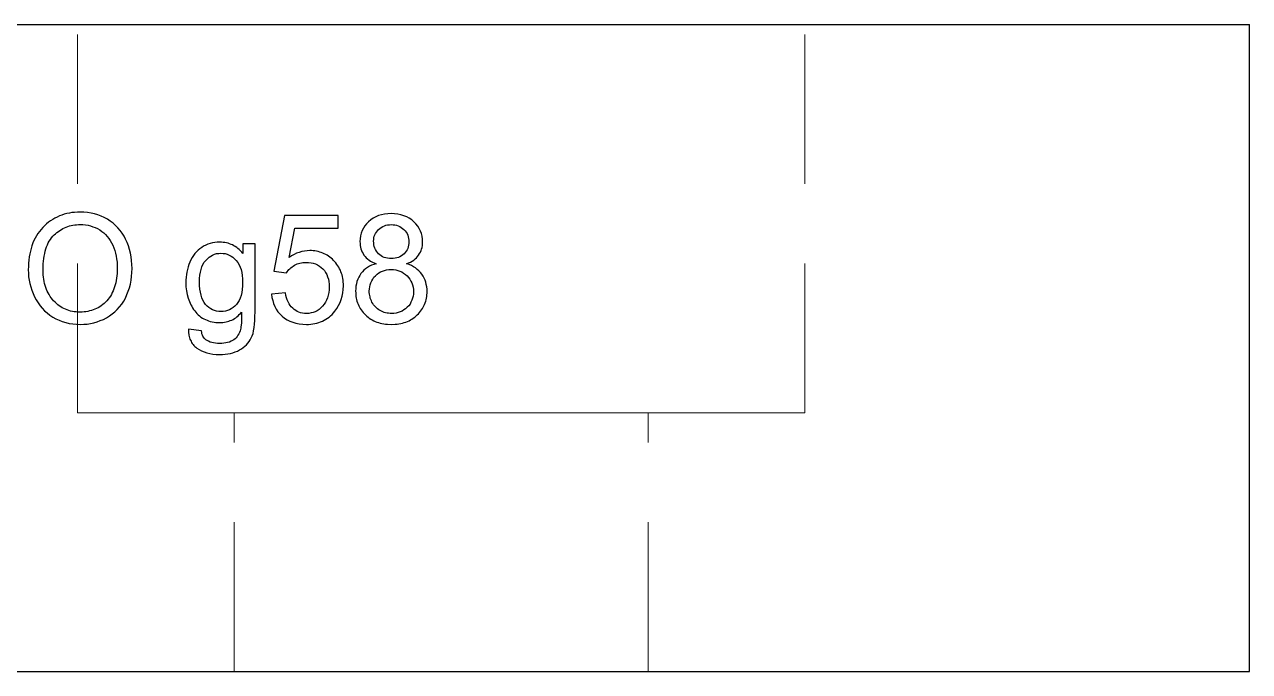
# Paper-space layout '01_三视图' of a CAD drawing. Header units: millimetres. Extents: x 8 to 450, y 8 to 289.
# Drawn here: x 68.19 to 80.5, y 186.75 to 193.25 of the extents above; entities that cross this region are included whole.
import ezdxf

# ---------------------------------------------------------------- set-up
doc = ezdxf.new("R2010")
doc.units = ezdxf.units.MM
doc.linetypes.add('WP_HIDDEN', pattern=[2.3, 1.5, -0.8])
doc.layers.add('HIDDEN', color=7, linetype='WP_HIDDEN', lineweight=13)
doc.layers.add('VISIBLE', color=7, linetype='CONTINUOUS', lineweight=25)

psp = doc.layouts.new('01_三视图')

# ---------------------------------------------------------------- linework, layer by layer
at = {"layer": 'HIDDEN'}
for points in [[(76.031, 193.25), (75.94, 193.25), (75.669, 193.25), (75.234, 193.25), (74.655, 193.25), (73.961, 193.25), (73.189, 193.25), (72.375, 193.25), (71.561, 193.25), (70.789, 193.25), (70.095, 193.25), (69.516, 193.25), (69.081, 193.25), (68.81, 193.25), (68.719, 193.25)], [(68.719, 193.25), (68.742, 193.25), (68.81, 193.25), (68.924, 193.25), (69.081, 193.25), (69.279, 193.25), (69.516, 193.25), (69.79, 193.25), (70.095, 193.25), (70.43, 193.25), (70.789, 193.25), (71.167, 193.25), (71.561, 193.25), (71.966, 193.25), (72.375, 193.25)], [(68.719, 189.35), (68.719, 193.25)], [(72.375, 193.25), (72.784, 193.25), (73.189, 193.25), (73.583, 193.25), (73.961, 193.25), (74.32, 193.25), (74.655, 193.25), (74.96, 193.25), (75.234, 193.25), (75.471, 193.25), (75.669, 193.25), (75.826, 193.25), (75.94, 193.25), (76.008, 193.25), (76.031, 193.25)], [(76.031, 189.35), (76.031, 193.25)], [(76.031, 189.35), (75.94, 189.35), (75.669, 189.35), (75.234, 189.35), (74.655, 189.35), (73.961, 189.35), (73.189, 189.35), (72.375, 189.35), (71.561, 189.35), (70.789, 189.35), (70.095, 189.35), (69.516, 189.35), (69.081, 189.35), (68.81, 189.35), (68.719, 189.35)], [(68.719, 189.35), (68.742, 189.35), (68.81, 189.35), (68.924, 189.35), (69.081, 189.35), (69.279, 189.35), (69.516, 189.35), (69.79, 189.35), (70.095, 189.35), (70.43, 189.35), (70.789, 189.35), (71.167, 189.35), (71.561, 189.35), (71.966, 189.35), (72.375, 189.35)], [(74.455, 189.35), (74.403, 189.35), (74.249, 189.35), (74.001, 189.35), (73.672, 189.35), (73.277, 189.35), (72.838, 189.35), (72.375, 189.35), (71.912, 189.35), (71.473, 189.35), (71.078, 189.35), (70.749, 189.35), (70.501, 189.35), (70.347, 189.35), (70.295, 189.35)], [(70.295, 189.35), (70.308, 189.35), (70.347, 189.35), (70.412, 189.35), (70.501, 189.35), (70.614, 189.35), (70.749, 189.35), (70.904, 189.35), (71.078, 189.35), (71.268, 189.35), (71.473, 189.35), (71.688, 189.35), (71.912, 189.35), (72.142, 189.35), (72.375, 189.35)], [(70.295, 186.75), (70.295, 189.35)], [(72.375, 189.35), (72.784, 189.35), (73.189, 189.35), (73.583, 189.35), (73.961, 189.35), (74.32, 189.35), (74.655, 189.35), (74.96, 189.35), (75.234, 189.35), (75.471, 189.35), (75.669, 189.35), (75.826, 189.35), (75.94, 189.35), (76.008, 189.35), (76.031, 189.35)], [(72.375, 189.35), (72.608, 189.35), (72.838, 189.35), (73.062, 189.35), (73.277, 189.35), (73.482, 189.35), (73.672, 189.35), (73.846, 189.35), (74.001, 189.35), (74.136, 189.35), (74.249, 189.35), (74.338, 189.35), (74.403, 189.35), (74.442, 189.35), (74.455, 189.35)], [(74.455, 186.75), (74.455, 189.35)], [(74.455, 186.75), (74.403, 186.75), (74.249, 186.75), (74.001, 186.75), (73.672, 186.75), (73.277, 186.75), (72.838, 186.75), (72.375, 186.75), (71.912, 186.75), (71.473, 186.75), (71.078, 186.75), (70.749, 186.75), (70.501, 186.75), (70.347, 186.75), (70.295, 186.75)], [(70.295, 186.75), (70.308, 186.75), (70.347, 186.75), (70.412, 186.75), (70.501, 186.75), (70.614, 186.75), (70.749, 186.75), (70.904, 186.75), (71.078, 186.75), (71.268, 186.75), (71.473, 186.75), (71.688, 186.75), (71.912, 186.75), (72.142, 186.75), (72.375, 186.75)], [(72.375, 186.75), (72.608, 186.75), (72.838, 186.75), (73.062, 186.75), (73.277, 186.75), (73.482, 186.75), (73.672, 186.75), (73.846, 186.75), (74.001, 186.75), (74.136, 186.75), (74.249, 186.75), (74.338, 186.75), (74.403, 186.75), (74.442, 186.75), (74.455, 186.75)]]:
    psp.add_lwpolyline(points, dxfattribs=at)
at = {"layer": 'VISIBLE'}
for points in [[(15.5, 193.25), (80.5, 193.25)], [(80.5, 186.75), (80.5, 193.25)], [(68.587, 191.343), (68.562, 191.336)], [(68.612, 191.35), (68.587, 191.343)], [(68.638, 191.355), (68.612, 191.35)], [(68.664, 191.36), (68.638, 191.355)], [(68.691, 191.363), (68.664, 191.36)], [(68.719, 191.364), (68.691, 191.363)], [(68.748, 191.365), (68.719, 191.364)], [(68.785, 191.364), (68.748, 191.365)], [(68.821, 191.36), (68.785, 191.364)], [(68.857, 191.355), (68.821, 191.36)], [(68.891, 191.347), (68.857, 191.355)], [(68.925, 191.337), (68.891, 191.347)], [(71.805, 191.345), (71.774, 191.339)], [(71.838, 191.349), (71.805, 191.345)], [(71.872, 191.35), (71.838, 191.349)], [(71.907, 191.349), (71.872, 191.35)], [(71.94, 191.345), (71.907, 191.349)], [(71.971, 191.338), (71.94, 191.345)], [(68.39, 191.23), (68.371, 191.211)], [(68.409, 191.247), (68.39, 191.23)], [(68.429, 191.264), (68.409, 191.247)], [(68.449, 191.279), (68.429, 191.264)], [(68.471, 191.292), (68.449, 191.279)], [(68.492, 191.305), (68.471, 191.292)], [(68.515, 191.316), (68.492, 191.305)], [(68.538, 191.327), (68.515, 191.316)], [(68.562, 191.336), (68.538, 191.327)], [(68.606, 191.215), (68.622, 191.221)], [(68.622, 191.221), (68.639, 191.226)], [(68.639, 191.226), (68.657, 191.231)], [(68.657, 191.231), (68.674, 191.234)], [(68.674, 191.234), (68.692, 191.237)], [(68.692, 191.237), (68.711, 191.239)], [(68.711, 191.239), (68.729, 191.24)], [(68.729, 191.24), (68.748, 191.241)], [(68.748, 191.241), (68.775, 191.24)], [(68.775, 191.24), (68.801, 191.237)], [(68.801, 191.237), (68.826, 191.233)], [(68.826, 191.233), (68.851, 191.227)], [(68.851, 191.227), (68.875, 191.219)], [(68.875, 191.219), (68.898, 191.21)], [(68.957, 191.324), (68.925, 191.337)], [(68.989, 191.31), (68.957, 191.324)], [(69.02, 191.293), (68.989, 191.31)], [(69.049, 191.274), (69.02, 191.293)], [(69.077, 191.253), (69.049, 191.274)], [(69.102, 191.231), (69.077, 191.253)], [(69.126, 191.207), (69.102, 191.231)], [(70.799, 191.331), (70.694, 190.771)], [(71.341, 191.331), (70.799, 191.331)], [(71.341, 191.203), (71.341, 191.331)], [(71.607, 191.226), (71.593, 191.203)], [(71.625, 191.248), (71.607, 191.226)], [(71.645, 191.269), (71.625, 191.248)], [(71.667, 191.288), (71.645, 191.269)], [(71.691, 191.305), (71.667, 191.288)], [(71.717, 191.318), (71.691, 191.305)], [(71.744, 191.33), (71.717, 191.318)], [(71.774, 191.339), (71.744, 191.33)], [(71.773, 191.212), (71.788, 191.221)], [(71.788, 191.221), (71.804, 191.228)], [(71.804, 191.228), (71.82, 191.233)], [(71.82, 191.233), (71.837, 191.237)], [(71.837, 191.237), (71.855, 191.239)], [(71.855, 191.239), (71.874, 191.24)], [(71.874, 191.24), (71.892, 191.239)], [(71.892, 191.239), (71.91, 191.237)], [(71.91, 191.237), (71.927, 191.233)], [(71.927, 191.233), (71.943, 191.228)], [(71.943, 191.228), (71.959, 191.22)], [(71.959, 191.22), (71.973, 191.212)], [(72.001, 191.329), (71.971, 191.338)], [(72.029, 191.318), (72.001, 191.329)], [(72.055, 191.303), (72.029, 191.318)], [(72.079, 191.287), (72.055, 191.303)], [(72.102, 191.267), (72.079, 191.287)], [(72.122, 191.246), (72.102, 191.267)], [(72.14, 191.224), (72.122, 191.246)], [(72.155, 191.2), (72.14, 191.224)], [(68.294, 191.104), (68.282, 191.08)], [(68.307, 191.127), (68.294, 191.104)], [(68.322, 191.15), (68.307, 191.127)], [(68.337, 191.171), (68.322, 191.15)], [(68.354, 191.192), (68.337, 191.171)], [(68.371, 191.211), (68.354, 191.192)], [(68.447, 191.091), (68.459, 191.107)], [(68.459, 191.107), (68.471, 191.122)], [(68.471, 191.122), (68.485, 191.136)], [(68.485, 191.136), (68.499, 191.148)], [(68.499, 191.148), (68.513, 191.16)], [(68.513, 191.16), (68.528, 191.171)], [(68.528, 191.171), (68.543, 191.182)], [(68.543, 191.182), (68.558, 191.191)], [(68.558, 191.191), (68.573, 191.2)], [(68.573, 191.2), (68.589, 191.208)], [(68.589, 191.208), (68.606, 191.215)], [(68.898, 191.21), (68.921, 191.199)], [(68.921, 191.199), (68.943, 191.186)], [(68.943, 191.186), (68.964, 191.172)], [(68.964, 191.172), (68.983, 191.156)], [(68.983, 191.156), (69.002, 191.139)], [(69.002, 191.139), (69.019, 191.12)], [(69.019, 191.12), (69.035, 191.1)], [(69.035, 191.1), (69.049, 191.079)], [(69.149, 191.18), (69.126, 191.207)], [(69.169, 191.153), (69.149, 191.18)], [(69.188, 191.123), (69.169, 191.153)], [(69.204, 191.092), (69.188, 191.123)], [(70.848, 190.91), (70.906, 191.203)], [(70.906, 191.203), (71.341, 191.203)], [(71.561, 191.098), (71.559, 191.069)], [(71.565, 191.126), (71.561, 191.098)], [(71.571, 191.153), (71.565, 191.126)], [(71.581, 191.179), (71.571, 191.153)], [(71.593, 191.203), (71.581, 191.179)], [(71.697, 191.09), (71.699, 191.106)], [(71.699, 191.106), (71.703, 191.122)], [(71.703, 191.122), (71.709, 191.137)], [(71.709, 191.137), (71.716, 191.151)], [(71.716, 191.151), (71.724, 191.165)], [(71.724, 191.165), (71.735, 191.178)], [(71.735, 191.178), (71.747, 191.191)], [(71.747, 191.191), (71.76, 191.202)], [(71.76, 191.202), (71.773, 191.212)], [(71.973, 191.212), (71.987, 191.202)], [(71.987, 191.202), (72.001, 191.19)], [(72.001, 191.19), (72.012, 191.177)], [(72.012, 191.177), (72.023, 191.163)], [(72.023, 191.163), (72.032, 191.149)], [(72.032, 191.149), (72.039, 191.134)], [(72.039, 191.134), (72.044, 191.118)], [(72.044, 191.118), (72.048, 191.101)], [(72.048, 191.101), (72.051, 191.084)], [(72.167, 191.175), (72.155, 191.2)], [(72.177, 191.149), (72.167, 191.175)], [(72.184, 191.123), (72.177, 191.149)], [(72.188, 191.094), (72.184, 191.123)], [(68.246, 190.973), (68.24, 190.945)], [(68.253, 191.001), (68.246, 190.973)], [(68.262, 191.028), (68.253, 191.001)], [(68.272, 191.055), (68.262, 191.028)], [(68.282, 191.08), (68.272, 191.055)], [(68.39, 190.949), (68.395, 190.973)], [(68.395, 190.973), (68.402, 190.995)], [(68.402, 190.995), (68.409, 191.017)], [(68.409, 191.017), (68.417, 191.037)], [(68.417, 191.037), (68.426, 191.056)], [(68.426, 191.056), (68.436, 191.074)], [(68.436, 191.074), (68.447, 191.091)], [(69.049, 191.079), (69.062, 191.056)], [(69.062, 191.056), (69.074, 191.032)], [(69.074, 191.032), (69.085, 191.007)], [(69.085, 191.007), (69.094, 190.98)], [(69.094, 190.98), (69.102, 190.953)], [(69.219, 191.059), (69.204, 191.092)], [(69.232, 191.025), (69.219, 191.059)], [(69.243, 190.99), (69.232, 191.025)], [(69.252, 190.954), (69.243, 190.99)], [(69.932, 190.982), (69.915, 190.966)], [(69.949, 190.997), (69.932, 190.982)], [(69.968, 191.011), (69.949, 190.997)], [(69.988, 191.023), (69.968, 191.011)], [(70.009, 191.034), (69.988, 191.023)], [(70.03, 191.043), (70.009, 191.034)], [(70.053, 191.05), (70.03, 191.043)], [(70.076, 191.056), (70.053, 191.05)], [(70.1, 191.06), (70.076, 191.056)], [(70.125, 191.062), (70.1, 191.06)], [(70.151, 191.063), (70.125, 191.062)], [(70.168, 191.063), (70.151, 191.063)], [(70.185, 191.061), (70.168, 191.063)], [(70.201, 191.059), (70.185, 191.061)], [(70.218, 191.056), (70.201, 191.059)], [(70.233, 191.052), (70.218, 191.056)], [(70.249, 191.047), (70.233, 191.052)], [(70.264, 191.041), (70.249, 191.047)], [(70.278, 191.035), (70.264, 191.041)], [(70.292, 191.027), (70.278, 191.035)], [(70.306, 191.019), (70.292, 191.027)], [(70.32, 191.01), (70.306, 191.019)], [(70.333, 191), (70.32, 191.01)], [(70.346, 190.988), (70.333, 191)], [(70.358, 190.977), (70.346, 190.988)], [(70.37, 190.964), (70.358, 190.977)], [(70.381, 191.045), (70.381, 190.95)], [(70.505, 191.045), (70.381, 191.045)], [(70.505, 190.363), (70.505, 191.045)], [(71, 190.974), (70.974, 190.969)], [(71.027, 190.977), (71, 190.974)], [(71.054, 190.978), (71.027, 190.977)], [(71.071, 190.978), (71.054, 190.978)], [(71.088, 190.977), (71.071, 190.978)], [(71.105, 190.975), (71.088, 190.977)], [(71.122, 190.972), (71.105, 190.975)], [(71.138, 190.969), (71.122, 190.972)], [(71.559, 191.069), (71.56, 191.05)], [(71.56, 191.05), (71.562, 191.031)], [(71.562, 191.031), (71.565, 191.013)], [(71.565, 191.013), (71.569, 190.996)], [(71.569, 190.996), (71.575, 190.979)], [(71.575, 190.979), (71.582, 190.963)], [(71.696, 191.073), (71.697, 191.09)], [(71.697, 191.055), (71.696, 191.073)], [(71.699, 191.037), (71.697, 191.055)], [(71.703, 191.019), (71.699, 191.037)], [(71.708, 191.003), (71.703, 191.019)], [(71.715, 190.988), (71.708, 191.003)], [(71.724, 190.973), (71.715, 190.988)], [(71.734, 190.96), (71.724, 190.973)], [(72.024, 190.972), (72.014, 190.959)], [(72.032, 190.986), (72.024, 190.972)], [(72.039, 191.001), (72.032, 190.986)], [(72.044, 191.016), (72.039, 191.001)], [(72.048, 191.032), (72.044, 191.016)], [(72.051, 191.049), (72.048, 191.032)], [(72.051, 191.084), (72.051, 191.066)], [(72.051, 191.066), (72.051, 191.049)], [(72.167, 190.963), (72.173, 190.978)], [(72.173, 190.978), (72.179, 190.994)], [(72.179, 190.994), (72.183, 191.011)], [(72.183, 191.011), (72.187, 191.029)], [(72.187, 191.029), (72.188, 191.047)], [(72.189, 191.065), (72.188, 191.094)], [(72.188, 191.047), (72.189, 191.065)], [(68.228, 190.852), (68.226, 190.82)], [(68.231, 190.884), (68.228, 190.852)], [(68.235, 190.915), (68.231, 190.884)], [(68.24, 190.945), (68.235, 190.915)], [(68.376, 190.844), (68.378, 190.872)], [(68.378, 190.872), (68.381, 190.898)], [(68.381, 190.898), (68.385, 190.924)], [(68.385, 190.924), (68.39, 190.949)], [(69.102, 190.953), (69.108, 190.924)], [(69.108, 190.924), (69.113, 190.895)], [(69.113, 190.895), (69.117, 190.864)], [(69.117, 190.864), (69.119, 190.833)], [(69.259, 190.917), (69.252, 190.954)], [(69.264, 190.879), (69.259, 190.917)], [(69.267, 190.839), (69.264, 190.879)], [(69.85, 190.863), (69.84, 190.839)], [(69.86, 190.887), (69.85, 190.863)], [(69.872, 190.908), (69.86, 190.887)], [(69.885, 190.929), (69.872, 190.908)], [(69.9, 190.948), (69.885, 190.929)], [(69.915, 190.966), (69.9, 190.948)], [(69.981, 190.839), (69.994, 190.861)], [(69.994, 190.861), (70.009, 190.88)], [(70.009, 190.88), (70.025, 190.897)], [(70.025, 190.897), (70.042, 190.912)], [(70.042, 190.912), (70.059, 190.924)], [(70.059, 190.924), (70.078, 190.934)], [(70.078, 190.934), (70.097, 190.942)], [(70.097, 190.942), (70.117, 190.948)], [(70.117, 190.948), (70.139, 190.951)], [(70.139, 190.951), (70.16, 190.952)], [(70.16, 190.952), (70.183, 190.951)], [(70.183, 190.951), (70.204, 190.948)], [(70.204, 190.948), (70.225, 190.942)], [(70.225, 190.942), (70.245, 190.934)], [(70.245, 190.934), (70.263, 190.924)], [(70.263, 190.924), (70.282, 190.911)], [(70.282, 190.911), (70.299, 190.896)], [(70.299, 190.896), (70.315, 190.879)], [(70.315, 190.879), (70.331, 190.859)], [(70.331, 190.859), (70.344, 190.837)], [(70.381, 190.95), (70.37, 190.964)], [(70.872, 190.926), (70.848, 190.91)], [(70.897, 190.94), (70.872, 190.926)], [(70.922, 190.952), (70.897, 190.94)], [(70.948, 190.961), (70.922, 190.952)], [(70.942, 190.849), (70.956, 190.853)], [(70.974, 190.969), (70.948, 190.961)], [(70.956, 190.853), (70.971, 190.856)], [(70.971, 190.856), (70.986, 190.858)], [(70.986, 190.858), (71.002, 190.86)], [(71.002, 190.86), (71.018, 190.86)], [(71.018, 190.86), (71.043, 190.859)], [(71.043, 190.859), (71.067, 190.856)], [(71.067, 190.856), (71.09, 190.851)], [(71.09, 190.851), (71.112, 190.844)], [(71.154, 190.964), (71.138, 190.969)], [(71.17, 190.959), (71.154, 190.964)], [(71.185, 190.954), (71.17, 190.959)], [(71.2, 190.947), (71.185, 190.954)], [(71.215, 190.94), (71.2, 190.947)], [(71.229, 190.932), (71.215, 190.94)], [(71.243, 190.923), (71.229, 190.932)], [(71.256, 190.913), (71.243, 190.923)], [(71.269, 190.903), (71.256, 190.913)], [(71.282, 190.891), (71.269, 190.903)], [(71.294, 190.879), (71.282, 190.891)], [(71.306, 190.867), (71.294, 190.879)], [(71.317, 190.854), (71.306, 190.867)], [(71.328, 190.84), (71.317, 190.854)], [(71.582, 190.963), (71.59, 190.948)], [(71.59, 190.948), (71.599, 190.934)], [(71.599, 190.934), (71.61, 190.92)], [(71.61, 190.92), (71.622, 190.907)], [(71.622, 190.907), (71.636, 190.895)], [(71.636, 190.895), (71.65, 190.884)], [(71.65, 190.884), (71.666, 190.873)], [(71.666, 190.873), (71.684, 190.864)], [(71.684, 190.864), (71.703, 190.855)], [(71.703, 190.855), (71.723, 190.847)], [(71.746, 190.947), (71.734, 190.96)], [(71.759, 190.936), (71.746, 190.947)], [(71.773, 190.926), (71.759, 190.936)], [(71.787, 190.917), (71.773, 190.926)], [(71.803, 190.91), (71.787, 190.917)], [(71.82, 190.905), (71.803, 190.91)], [(71.837, 190.901), (71.82, 190.905)], [(71.856, 190.899), (71.837, 190.901)], [(71.875, 190.898), (71.856, 190.899)], [(71.894, 190.899), (71.875, 190.898)], [(71.912, 190.901), (71.894, 190.899)], [(71.929, 190.905), (71.912, 190.901)], [(71.946, 190.91), (71.929, 190.905)], [(71.961, 190.917), (71.946, 190.91)], [(71.976, 190.925), (71.961, 190.917)], [(71.989, 190.935), (71.976, 190.925)], [(72.002, 190.947), (71.989, 190.935)], [(72.014, 190.959), (72.002, 190.947)], [(72.028, 190.847), (72.048, 190.855)], [(72.048, 190.855), (72.066, 190.864)], [(72.066, 190.864), (72.083, 190.873)], [(72.083, 190.873), (72.099, 190.884)], [(72.099, 190.884), (72.114, 190.895)], [(72.114, 190.895), (72.127, 190.907)], [(72.127, 190.907), (72.139, 190.92)], [(72.139, 190.92), (72.149, 190.933)], [(72.149, 190.933), (72.159, 190.948)], [(72.159, 190.948), (72.167, 190.963)], [(68.226, 190.82), (68.225, 190.786)], [(68.225, 190.786), (68.226, 190.751)], [(68.226, 190.751), (68.229, 190.716)], [(68.374, 190.784), (68.375, 190.814)], [(68.375, 190.76), (68.374, 190.784)], [(68.375, 190.814), (68.376, 190.844)], [(68.376, 190.736), (68.375, 190.76)], [(68.378, 190.713), (68.376, 190.736)], [(69.118, 190.749), (69.116, 190.724)], [(69.119, 190.774), (69.118, 190.749)], [(69.119, 190.833), (69.119, 190.8)], [(69.119, 190.8), (69.119, 190.774)], [(69.264, 190.718), (69.267, 190.758)], [(69.268, 190.799), (69.267, 190.839)], [(69.267, 190.758), (69.268, 190.799)], [(69.814, 190.737), (69.811, 190.71)], [(69.819, 190.763), (69.814, 190.737)], [(69.825, 190.789), (69.819, 190.763)], [(69.832, 190.815), (69.825, 190.789)], [(69.84, 190.839), (69.832, 190.815)], [(69.947, 190.699), (69.95, 190.731)], [(69.95, 190.731), (69.955, 190.762)], [(69.955, 190.762), (69.962, 190.79)], [(69.962, 190.79), (69.971, 190.816)], [(69.971, 190.816), (69.981, 190.839)], [(70.344, 190.837), (70.355, 190.813)], [(70.355, 190.813), (70.364, 190.787)], [(70.364, 190.787), (70.371, 190.759)], [(70.371, 190.759), (70.376, 190.728)], [(70.376, 190.728), (70.379, 190.695)], [(70.694, 190.771), (70.819, 190.754)], [(70.819, 190.754), (70.827, 190.766)], [(70.827, 190.766), (70.836, 190.777)], [(70.836, 190.777), (70.845, 190.787)], [(70.845, 190.787), (70.855, 190.797)], [(70.855, 190.797), (70.865, 190.806)], [(70.865, 190.806), (70.876, 190.815)], [(70.876, 190.815), (70.888, 190.823)], [(70.888, 190.823), (70.901, 190.831)], [(70.901, 190.831), (70.914, 190.838)], [(70.914, 190.838), (70.928, 190.844)], [(70.928, 190.844), (70.942, 190.849)], [(71.112, 190.844), (71.132, 190.834)], [(71.132, 190.834), (71.152, 190.823)], [(71.152, 190.823), (71.17, 190.809)], [(71.17, 190.809), (71.186, 190.794)], [(71.186, 190.794), (71.201, 190.777)], [(71.201, 190.777), (71.214, 190.758)], [(71.214, 190.758), (71.225, 190.737)], [(71.225, 190.737), (71.234, 190.716)], [(71.337, 190.826), (71.328, 190.84)], [(71.346, 190.812), (71.337, 190.826)], [(71.354, 190.797), (71.346, 190.812)], [(71.362, 190.782), (71.354, 190.797)], [(71.368, 190.766), (71.362, 190.782)], [(71.374, 190.75), (71.368, 190.766)], [(71.379, 190.734), (71.374, 190.75)], [(71.383, 190.717), (71.379, 190.734)], [(71.557, 190.73), (71.546, 190.711)], [(71.569, 190.749), (71.557, 190.73)], [(71.583, 190.766), (71.569, 190.749)], [(71.599, 190.782), (71.583, 190.766)], [(71.616, 190.796), (71.599, 190.782)], [(71.635, 190.809), (71.616, 190.796)], [(71.654, 190.821), (71.635, 190.809)], [(71.676, 190.831), (71.654, 190.821)], [(71.699, 190.839), (71.676, 190.831)], [(71.723, 190.847), (71.699, 190.839)], [(71.7, 190.71), (71.715, 190.726)], [(71.715, 190.726), (71.731, 190.741)], [(71.731, 190.741), (71.748, 190.754)], [(71.748, 190.754), (71.766, 190.764)], [(71.766, 190.764), (71.785, 190.773)], [(71.785, 190.773), (71.805, 190.78)], [(71.805, 190.78), (71.826, 190.785)], [(71.826, 190.785), (71.848, 190.788)], [(71.848, 190.788), (71.871, 190.789)], [(71.871, 190.789), (71.895, 190.788)], [(71.895, 190.788), (71.918, 190.785)], [(71.918, 190.785), (71.939, 190.78)], [(71.939, 190.78), (71.96, 190.773)], [(71.96, 190.773), (71.98, 190.764)], [(71.98, 190.764), (71.998, 190.753)], [(71.998, 190.753), (72.016, 190.74)], [(72.016, 190.74), (72.032, 190.725)], [(72.053, 190.838), (72.028, 190.847)], [(72.076, 190.828), (72.053, 190.838)], [(72.097, 190.817), (72.076, 190.828)], [(72.117, 190.804), (72.097, 190.817)], [(72.135, 190.79), (72.117, 190.804)], [(72.152, 190.775), (72.135, 190.79)], [(72.167, 190.759), (72.152, 190.775)], [(72.181, 190.741), (72.167, 190.759)], [(72.194, 190.722), (72.181, 190.741)], [(68.229, 190.716), (68.234, 190.681)], [(68.234, 190.681), (68.241, 190.647)], [(68.241, 190.647), (68.25, 190.613)], [(68.25, 190.613), (68.261, 190.58)], [(68.381, 190.691), (68.378, 190.713)], [(68.385, 190.669), (68.381, 190.691)], [(68.389, 190.648), (68.385, 190.669)], [(68.394, 190.628), (68.389, 190.648)], [(68.401, 190.608), (68.394, 190.628)], [(68.408, 190.589), (68.401, 190.608)], [(69.093, 190.613), (69.086, 190.593)], [(69.099, 190.634), (69.093, 190.613)], [(69.105, 190.655), (69.099, 190.634)], [(69.109, 190.678), (69.105, 190.655)], [(69.113, 190.701), (69.109, 190.678)], [(69.116, 190.724), (69.113, 190.701)], [(69.23, 190.57), (69.242, 190.605)], [(69.242, 190.605), (69.251, 190.642)], [(69.251, 190.642), (69.259, 190.68)], [(69.259, 190.68), (69.264, 190.718)], [(69.811, 190.71), (69.809, 190.683)], [(69.809, 190.683), (69.809, 190.655)], [(69.809, 190.655), (69.81, 190.614)], [(69.81, 190.614), (69.814, 190.576)], [(69.946, 190.665), (69.947, 190.699)], [(69.947, 190.627), (69.946, 190.665)], [(69.95, 190.592), (69.947, 190.627)], [(70.379, 190.623), (70.376, 190.589)], [(70.379, 190.695), (70.38, 190.66)], [(70.38, 190.66), (70.379, 190.623)], [(71.234, 190.716), (71.242, 190.692)], [(71.242, 190.692), (71.247, 190.667)], [(71.247, 190.667), (71.25, 190.641)], [(71.25, 190.641), (71.251, 190.613)], [(71.251, 190.613), (71.25, 190.584)], [(71.386, 190.699), (71.383, 190.717)], [(71.389, 190.681), (71.386, 190.699)], [(71.391, 190.663), (71.389, 190.681)], [(71.392, 190.644), (71.391, 190.663)], [(71.391, 190.589), (71.393, 190.625)], [(71.393, 190.625), (71.392, 190.644)], [(71.519, 190.622), (71.516, 190.597)], [(71.523, 190.646), (71.519, 190.622)], [(71.529, 190.668), (71.523, 190.646)], [(71.536, 190.69), (71.529, 190.668)], [(71.546, 190.711), (71.536, 190.69)], [(71.654, 190.593), (71.657, 190.615)], [(71.657, 190.615), (71.662, 190.636)], [(71.662, 190.636), (71.668, 190.656)], [(71.668, 190.656), (71.677, 190.675)], [(71.677, 190.675), (71.688, 190.693)], [(71.688, 190.693), (71.7, 190.71)], [(72.032, 190.725), (72.048, 190.709)], [(72.048, 190.709), (72.061, 190.692)], [(72.061, 190.692), (72.072, 190.673)], [(72.072, 190.673), (72.081, 190.654)], [(72.081, 190.654), (72.088, 190.633)], [(72.088, 190.633), (72.093, 190.612)], [(72.093, 190.612), (72.096, 190.589)], [(72.204, 190.703), (72.194, 190.722)], [(72.213, 190.682), (72.204, 190.703)], [(72.221, 190.661), (72.213, 190.682)], [(72.226, 190.639), (72.221, 190.661)], [(72.23, 190.616), (72.226, 190.639)], [(72.233, 190.592), (72.23, 190.616)], [(68.261, 190.58), (68.273, 190.547)], [(68.273, 190.547), (68.288, 190.514)], [(68.288, 190.514), (68.304, 190.483)], [(68.304, 190.483), (68.323, 190.453)], [(68.416, 190.571), (68.408, 190.589)], [(68.424, 190.553), (68.416, 190.571)], [(68.434, 190.536), (68.424, 190.553)], [(68.444, 190.519), (68.434, 190.536)], [(68.455, 190.503), (68.444, 190.519)], [(68.467, 190.488), (68.455, 190.503)], [(68.48, 190.474), (68.467, 190.488)], [(69.027, 190.49), (69.014, 190.475)], [(69.039, 190.505), (69.027, 190.49)], [(69.05, 190.521), (69.039, 190.505)], [(69.06, 190.538), (69.05, 190.521)], [(69.07, 190.556), (69.06, 190.538)], [(69.078, 190.574), (69.07, 190.556)], [(69.086, 190.593), (69.078, 190.574)], [(69.184, 190.471), (69.201, 190.502)], [(69.201, 190.502), (69.217, 190.536)], [(69.217, 190.536), (69.23, 190.57)], [(69.814, 190.576), (69.821, 190.538)], [(69.821, 190.538), (69.831, 190.502)], [(69.831, 190.502), (69.844, 190.468)], [(69.955, 190.56), (69.95, 190.592)], [(69.962, 190.53), (69.955, 190.56)], [(69.97, 190.503), (69.962, 190.53)], [(69.981, 190.479), (69.97, 190.503)], [(70.355, 190.502), (70.345, 190.478)], [(70.364, 190.529), (70.355, 190.502)], [(70.371, 190.558), (70.364, 190.529)], [(70.376, 190.589), (70.371, 190.558)], [(70.81, 190.553), (70.67, 190.541)], [(70.67, 190.541), (70.674, 190.508)], [(70.674, 190.508), (70.682, 190.476)], [(70.815, 190.528), (70.81, 190.553)], [(70.821, 190.505), (70.815, 190.528)], [(70.828, 190.483), (70.821, 190.505)], [(70.836, 190.463), (70.828, 190.483)], [(71.224, 190.481), (71.213, 190.459)], [(71.234, 190.505), (71.224, 190.481)], [(71.241, 190.53), (71.234, 190.505)], [(71.246, 190.556), (71.241, 190.53)], [(71.25, 190.584), (71.246, 190.556)], [(71.359, 190.456), (71.371, 190.487)], [(71.371, 190.487), (71.38, 190.52)], [(71.38, 190.52), (71.387, 190.554)], [(71.387, 190.554), (71.391, 190.589)], [(71.516, 190.597), (71.515, 190.571)], [(71.515, 190.571), (71.516, 190.553)], [(71.516, 190.553), (71.517, 190.536)], [(71.517, 190.536), (71.519, 190.519)], [(71.519, 190.519), (71.521, 190.502)], [(71.521, 190.502), (71.525, 190.486)], [(71.525, 190.486), (71.529, 190.47)], [(71.653, 190.57), (71.654, 190.593)], [(71.653, 190.556), (71.653, 190.57)], [(71.655, 190.542), (71.653, 190.556)], [(71.657, 190.528), (71.655, 190.542)], [(71.66, 190.514), (71.657, 190.528)], [(71.663, 190.5), (71.66, 190.514)], [(71.668, 190.486), (71.663, 190.5)], [(71.674, 190.473), (71.668, 190.486)], [(72.088, 190.499), (72.081, 190.479)], [(72.093, 190.52), (72.088, 190.499)], [(72.096, 190.542), (72.093, 190.52)], [(72.096, 190.589), (72.097, 190.566)], [(72.097, 190.566), (72.096, 190.542)], [(72.22, 190.469), (72.224, 190.484)], [(72.224, 190.484), (72.227, 190.5)], [(72.227, 190.5), (72.23, 190.516)], [(72.23, 190.516), (72.232, 190.533)], [(72.232, 190.533), (72.233, 190.55)], [(72.234, 190.567), (72.233, 190.592)], [(72.233, 190.55), (72.234, 190.567)], [(68.323, 190.453), (68.343, 190.425)], [(68.343, 190.425), (68.365, 190.399)], [(68.365, 190.399), (68.389, 190.375)], [(68.389, 190.375), (68.415, 190.352)], [(68.494, 190.46), (68.48, 190.474)], [(68.508, 190.447), (68.494, 190.46)], [(68.522, 190.435), (68.508, 190.447)], [(68.537, 190.424), (68.522, 190.435)], [(68.552, 190.414), (68.537, 190.424)], [(68.567, 190.405), (68.552, 190.414)], [(68.583, 190.396), (68.567, 190.405)], [(68.6, 190.389), (68.583, 190.396)], [(68.616, 190.382), (68.6, 190.389)], [(68.634, 190.376), (68.616, 190.382)], [(68.651, 190.371), (68.634, 190.376)], [(68.669, 190.367), (68.651, 190.371)], [(68.688, 190.364), (68.669, 190.367)], [(68.707, 190.362), (68.688, 190.364)], [(68.726, 190.361), (68.707, 190.362)], [(68.746, 190.36), (68.726, 190.361)], [(68.766, 190.361), (68.746, 190.36)], [(68.786, 190.362), (68.766, 190.361)], [(68.805, 190.364), (68.786, 190.362)], [(68.824, 190.368), (68.805, 190.364)], [(68.842, 190.372), (68.824, 190.368)], [(68.86, 190.376), (68.842, 190.372)], [(68.877, 190.382), (68.86, 190.376)], [(68.894, 190.389), (68.877, 190.382)], [(68.911, 190.397), (68.894, 190.389)], [(68.927, 190.405), (68.911, 190.397)], [(68.943, 190.414), (68.927, 190.405)], [(68.958, 190.425), (68.943, 190.414)], [(68.973, 190.436), (68.958, 190.425)], [(68.987, 190.448), (68.973, 190.436)], [(69.001, 190.461), (68.987, 190.448)], [(69.014, 190.475), (69.001, 190.461)], [(69.069, 190.342), (69.096, 190.364)], [(69.096, 190.364), (69.12, 190.387)], [(69.12, 190.387), (69.143, 190.413)], [(69.143, 190.413), (69.164, 190.441)], [(69.164, 190.441), (69.184, 190.471)], [(69.844, 190.468), (69.851, 190.451)], [(69.851, 190.451), (69.859, 190.435)], [(69.859, 190.435), (69.868, 190.419)], [(69.868, 190.419), (69.877, 190.403)], [(69.877, 190.403), (69.887, 190.388)], [(69.887, 190.388), (69.898, 190.373)], [(69.898, 190.373), (69.909, 190.359)], [(69.909, 190.359), (69.921, 190.345)], [(69.993, 190.457), (69.981, 190.479)], [(70.008, 190.438), (69.993, 190.457)], [(70.024, 190.421), (70.008, 190.438)], [(70.041, 190.406), (70.024, 190.421)], [(70.059, 190.394), (70.041, 190.406)], [(70.077, 190.384), (70.059, 190.394)], [(70.097, 190.376), (70.077, 190.384)], [(70.118, 190.371), (70.097, 190.376)], [(70.14, 190.367), (70.118, 190.371)], [(70.163, 190.366), (70.14, 190.367)], [(70.185, 190.367), (70.163, 190.366)], [(70.207, 190.371), (70.185, 190.367)], [(70.228, 190.376), (70.207, 190.371)], [(70.247, 190.384), (70.228, 190.376)], [(70.266, 190.394), (70.247, 190.384)], [(70.284, 190.406), (70.266, 190.394)], [(70.301, 190.421), (70.284, 190.406)], [(70.317, 190.437), (70.301, 190.421)], [(70.332, 190.456), (70.317, 190.437)], [(70.345, 190.478), (70.332, 190.456)], [(70.357, 190.346), (70.369, 190.359)], [(70.369, 190.359), (70.368, 190.299)], [(70.504, 190.318), (70.505, 190.363)], [(70.682, 190.476), (70.691, 190.446)], [(70.691, 190.446), (70.703, 190.417)], [(70.703, 190.417), (70.718, 190.39)], [(70.718, 190.39), (70.735, 190.365)], [(70.735, 190.365), (70.755, 190.342)], [(70.846, 190.445), (70.836, 190.463)], [(70.857, 190.428), (70.846, 190.445)], [(70.869, 190.412), (70.857, 190.428)], [(70.883, 190.399), (70.869, 190.412)], [(70.897, 190.387), (70.883, 190.399)], [(70.913, 190.376), (70.897, 190.387)], [(70.929, 190.367), (70.913, 190.376)], [(70.946, 190.36), (70.929, 190.367)], [(70.963, 190.354), (70.946, 190.36)], [(71.088, 190.357), (71.067, 190.352)], [(71.109, 190.365), (71.088, 190.357)], [(71.129, 190.375), (71.109, 190.365)], [(71.148, 190.388), (71.129, 190.375)], [(71.166, 190.403), (71.148, 190.388)], [(71.184, 190.42), (71.166, 190.403)], [(71.199, 190.439), (71.184, 190.42)], [(71.213, 190.459), (71.199, 190.439)], [(71.293, 190.353), (71.306, 190.369)], [(71.306, 190.369), (71.327, 190.397)], [(71.327, 190.397), (71.344, 190.426)], [(71.344, 190.426), (71.359, 190.456)], [(71.529, 190.47), (71.534, 190.455)], [(71.534, 190.455), (71.54, 190.44)], [(71.54, 190.44), (71.547, 190.425)], [(71.547, 190.425), (71.554, 190.411)], [(71.554, 190.411), (71.562, 190.397)], [(71.562, 190.397), (71.571, 190.383)], [(71.571, 190.383), (71.581, 190.37)], [(71.581, 190.37), (71.591, 190.357)], [(71.591, 190.357), (71.602, 190.345)], [(71.68, 190.459), (71.674, 190.473)], [(71.687, 190.446), (71.68, 190.459)], [(71.695, 190.434), (71.687, 190.446)], [(71.704, 190.423), (71.695, 190.434)], [(71.714, 190.412), (71.704, 190.423)], [(71.724, 190.402), (71.714, 190.412)], [(71.736, 190.393), (71.724, 190.402)], [(71.748, 190.384), (71.736, 190.393)], [(71.761, 190.376), (71.748, 190.384)], [(71.774, 190.369), (71.761, 190.376)], [(71.788, 190.363), (71.774, 190.369)], [(71.802, 190.358), (71.788, 190.363)], [(71.816, 190.354), (71.802, 190.358)], [(71.964, 190.362), (71.943, 190.356)], [(71.983, 190.371), (71.964, 190.362)], [(72.001, 190.382), (71.983, 190.371)], [(72.018, 190.394), (72.001, 190.382)], [(72.034, 190.409), (72.018, 190.394)], [(72.049, 190.425), (72.034, 190.409)], [(72.062, 190.442), (72.049, 190.425)], [(72.072, 190.46), (72.062, 190.442)], [(72.081, 190.479), (72.072, 190.46)], [(72.147, 190.344), (72.158, 190.357)], [(72.158, 190.357), (72.168, 190.369)], [(72.168, 190.369), (72.178, 190.382)], [(72.178, 190.382), (72.187, 190.396)], [(72.187, 190.396), (72.195, 190.41)], [(72.195, 190.41), (72.202, 190.424)], [(72.202, 190.424), (72.209, 190.438)], [(72.209, 190.438), (72.215, 190.453)], [(72.215, 190.453), (72.22, 190.469)], [(68.415, 190.352), (68.442, 190.331)], [(68.442, 190.331), (68.472, 190.311)], [(68.472, 190.311), (68.502, 190.294)], [(68.502, 190.294), (68.534, 190.279)], [(68.534, 190.279), (68.567, 190.266)], [(68.567, 190.266), (68.601, 190.256)], [(68.601, 190.256), (68.636, 190.247)], [(68.636, 190.247), (68.672, 190.242)], [(68.672, 190.242), (68.709, 190.238)], [(68.709, 190.238), (68.747, 190.237)], [(68.747, 190.237), (68.782, 190.238)], [(68.782, 190.238), (68.817, 190.241)], [(68.817, 190.241), (68.851, 190.246)], [(68.851, 190.246), (68.884, 190.254)], [(68.884, 190.254), (68.917, 190.263)], [(68.917, 190.263), (68.949, 190.275)], [(68.949, 190.275), (68.981, 190.288)], [(68.981, 190.288), (69.011, 190.304)], [(69.011, 190.304), (69.041, 190.322)], [(69.041, 190.322), (69.069, 190.342)], [(69.921, 190.345), (69.934, 190.333)], [(69.934, 190.333), (69.947, 190.322)], [(69.947, 190.322), (69.961, 190.311)], [(69.961, 190.311), (69.975, 190.301)], [(69.975, 190.301), (69.99, 190.293)], [(69.99, 190.293), (70.006, 190.285)], [(70.006, 190.285), (70.022, 190.278)], [(70.022, 190.278), (70.038, 190.272)], [(70.038, 190.272), (70.055, 190.267)], [(70.055, 190.267), (70.073, 190.263)], [(70.073, 190.263), (70.092, 190.26)], [(70.092, 190.26), (70.11, 190.257)], [(70.11, 190.257), (70.13, 190.256)], [(70.13, 190.256), (70.15, 190.256)], [(70.15, 190.256), (70.166, 190.256)], [(70.166, 190.256), (70.182, 190.257)], [(70.182, 190.257), (70.198, 190.259)], [(70.198, 190.259), (70.213, 190.262)], [(70.213, 190.262), (70.228, 190.266)], [(70.228, 190.266), (70.242, 190.27)], [(70.242, 190.27), (70.256, 190.275)], [(70.256, 190.275), (70.27, 190.281)], [(70.27, 190.281), (70.284, 190.288)], [(70.284, 190.288), (70.297, 190.296)], [(70.297, 190.296), (70.31, 190.304)], [(70.31, 190.304), (70.322, 190.314)], [(70.322, 190.314), (70.334, 190.324)], [(70.334, 190.324), (70.346, 190.335)], [(70.346, 190.335), (70.357, 190.346)], [(70.367, 190.25), (70.363, 190.213)], [(70.368, 190.299), (70.367, 190.25)], [(70.495, 190.205), (70.499, 190.239)], [(70.499, 190.239), (70.502, 190.277)], [(70.502, 190.277), (70.504, 190.318)], [(70.755, 190.342), (70.777, 190.32)], [(70.777, 190.32), (70.802, 190.301)], [(70.802, 190.301), (70.828, 190.284)], [(70.828, 190.284), (70.855, 190.269)], [(70.855, 190.269), (70.885, 190.258)], [(70.885, 190.258), (70.916, 190.249)], [(70.916, 190.249), (70.949, 190.242)], [(70.949, 190.242), (70.984, 190.238)], [(70.981, 190.35), (70.963, 190.354)], [(71, 190.348), (70.981, 190.35)], [(70.984, 190.238), (71.02, 190.237)], [(71.02, 190.347), (71, 190.348)], [(71.044, 190.348), (71.02, 190.347)], [(71.02, 190.237), (71.042, 190.237)], [(71.042, 190.237), (71.064, 190.239)], [(71.067, 190.352), (71.044, 190.348)], [(71.064, 190.239), (71.085, 190.242)], [(71.085, 190.242), (71.106, 190.245)], [(71.106, 190.245), (71.126, 190.25)], [(71.126, 190.25), (71.145, 190.256)], [(71.145, 190.256), (71.164, 190.262)], [(71.164, 190.262), (71.182, 190.27)], [(71.182, 190.27), (71.2, 190.279)], [(71.2, 190.279), (71.217, 190.289)], [(71.217, 190.289), (71.233, 190.299)], [(71.233, 190.299), (71.249, 190.311)], [(71.249, 190.311), (71.264, 190.324)], [(71.264, 190.324), (71.279, 190.338)], [(71.279, 190.338), (71.293, 190.353)], [(71.602, 190.345), (71.614, 190.332)], [(71.614, 190.332), (71.627, 190.321)], [(71.627, 190.321), (71.64, 190.31)], [(71.64, 190.31), (71.653, 190.3)], [(71.653, 190.3), (71.668, 190.291)], [(71.668, 190.291), (71.682, 190.282)], [(71.682, 190.282), (71.697, 190.274)], [(71.697, 190.274), (71.713, 190.267)], [(71.713, 190.267), (71.729, 190.261)], [(71.729, 190.261), (71.745, 190.255)], [(71.745, 190.255), (71.762, 190.25)], [(71.762, 190.25), (71.78, 190.246)], [(71.78, 190.246), (71.798, 190.243)], [(71.798, 190.243), (71.816, 190.24)], [(71.831, 190.351), (71.816, 190.354)], [(71.816, 190.24), (71.835, 190.238)], [(71.846, 190.349), (71.831, 190.351)], [(71.835, 190.238), (71.874, 190.237)], [(71.861, 190.347), (71.846, 190.349)], [(71.876, 190.347), (71.861, 190.347)], [(71.874, 190.237), (71.914, 190.238)], [(71.899, 190.348), (71.876, 190.347)], [(71.922, 190.351), (71.899, 190.348)], [(71.914, 190.238), (71.933, 190.24)], [(71.943, 190.356), (71.922, 190.351)], [(71.933, 190.24), (71.951, 190.243)], [(71.951, 190.243), (71.969, 190.246)], [(71.969, 190.246), (71.987, 190.25)], [(71.987, 190.25), (72.004, 190.255)], [(72.004, 190.255), (72.02, 190.261)], [(72.02, 190.261), (72.036, 190.267)], [(72.036, 190.267), (72.052, 190.274)], [(72.052, 190.274), (72.067, 190.282)], [(72.067, 190.282), (72.081, 190.29)], [(72.081, 190.29), (72.095, 190.3)], [(72.095, 190.3), (72.109, 190.31)], [(72.109, 190.31), (72.122, 190.321)], [(72.122, 190.321), (72.135, 190.332)], [(72.135, 190.332), (72.147, 190.344)], [(69.966, 190.171), (69.835, 190.19)], [(69.835, 190.19), (69.836, 190.159)], [(69.836, 190.159), (69.84, 190.13)], [(69.84, 190.13), (69.842, 190.116)], [(69.842, 190.116), (69.846, 190.103)], [(69.968, 190.156), (69.966, 190.171)], [(69.971, 190.143), (69.968, 190.156)], [(69.976, 190.13), (69.971, 190.143)], [(69.981, 190.119), (69.976, 190.13)], [(69.987, 190.108), (69.981, 190.119)], [(70.324, 190.115), (70.314, 190.103)], [(70.333, 190.128), (70.324, 190.115)], [(70.341, 190.141), (70.333, 190.128)], [(70.348, 190.155), (70.341, 190.141)], [(70.354, 190.171), (70.348, 190.155)], [(70.359, 190.187), (70.354, 190.171)], [(70.361, 190.199), (70.359, 190.187)], [(70.363, 190.213), (70.361, 190.199)], [(70.467, 190.101), (70.476, 190.122)], [(70.476, 190.122), (70.484, 190.146)], [(70.484, 190.146), (70.49, 190.174)], [(70.49, 190.174), (70.495, 190.205)], [(69.846, 190.103), (69.85, 190.09)], [(69.85, 190.09), (69.855, 190.078)], [(69.855, 190.078), (69.861, 190.067)], [(69.861, 190.067), (69.867, 190.055)], [(69.867, 190.055), (69.874, 190.045)], [(69.874, 190.045), (69.882, 190.034)], [(69.882, 190.034), (69.89, 190.025)], [(69.89, 190.025), (69.899, 190.015)], [(69.899, 190.015), (69.909, 190.007)], [(69.909, 190.007), (69.919, 189.999)], [(69.919, 189.999), (69.942, 189.984)], [(69.994, 190.099), (69.987, 190.108)], [(70.002, 190.09), (69.994, 190.099)], [(70.011, 190.083), (70.002, 190.09)], [(70.024, 190.074), (70.011, 190.083)], [(70.038, 190.067), (70.024, 190.074)], [(70.053, 190.06), (70.038, 190.067)], [(70.07, 190.055), (70.053, 190.06)], [(70.087, 190.051), (70.07, 190.055)], [(70.106, 190.048), (70.087, 190.051)], [(70.126, 190.046), (70.106, 190.048)], [(70.147, 190.046), (70.126, 190.046)], [(70.17, 190.046), (70.147, 190.046)], [(70.191, 190.048), (70.17, 190.046)], [(70.211, 190.051), (70.191, 190.048)], [(70.229, 190.055), (70.211, 190.051)], [(70.247, 190.06), (70.229, 190.055)], [(70.263, 190.067), (70.247, 190.06)], [(70.277, 190.074), (70.263, 190.067)], [(70.291, 190.083), (70.277, 190.074)], [(70.303, 190.093), (70.291, 190.083)], [(70.314, 190.103), (70.303, 190.093)], [(70.348, 189.98), (70.368, 189.991)], [(70.368, 189.991), (70.386, 190.004)], [(70.386, 190.004), (70.403, 190.018)], [(70.403, 190.018), (70.419, 190.032)], [(70.419, 190.032), (70.433, 190.048)], [(70.433, 190.048), (70.446, 190.065)], [(70.446, 190.065), (70.457, 190.082)], [(70.457, 190.082), (70.467, 190.101)], [(69.942, 189.984), (69.966, 189.971)], [(69.966, 189.971), (69.992, 189.96)], [(69.992, 189.96), (70.02, 189.951)], [(70.02, 189.951), (70.049, 189.944)], [(70.049, 189.944), (70.081, 189.939)], [(70.081, 189.939), (70.113, 189.936)], [(70.113, 189.936), (70.148, 189.935)], [(70.148, 189.935), (70.177, 189.936)], [(70.177, 189.936), (70.205, 189.938)], [(70.205, 189.938), (70.232, 189.941)], [(70.232, 189.941), (70.257, 189.946)], [(70.257, 189.946), (70.282, 189.952)], [(70.282, 189.952), (70.305, 189.96)], [(70.305, 189.96), (70.327, 189.969)], [(70.327, 189.969), (70.348, 189.98)], [(15.5, 186.75), (80.5, 186.75)]]:
    psp.add_lwpolyline(points, dxfattribs=at)

doc.saveas('drawing.dxf')
